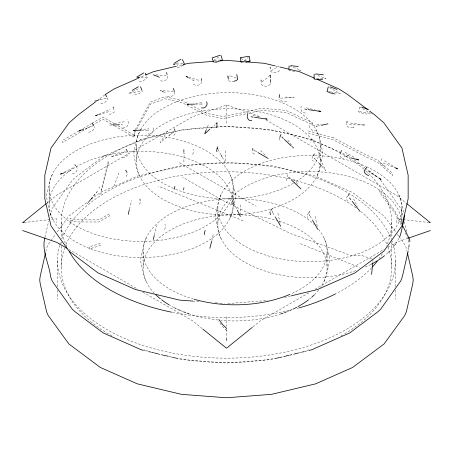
<?xml version="1.0" encoding="UTF-8"?>
<svg xmlns="http://www.w3.org/2000/svg" width="453" height="453" viewBox="0 0 453 453"><rect width="100%" height="100%" fill="white"/><g stroke="black" fill="none" stroke-linecap="round" stroke-linejoin="round"><path stroke-width="0.34" stroke-dasharray="2.27 1.7" d="M240.713 215.067L240.498 203.171M213.187 234.603L211.936 240.367M346.953 122.463L346.76 126.115L348.912 127.253L352.462 127.695M228.516 80.407L228.567 79.909M228.782 77.978L229.071 75.402L236.834 78.358M408.748 248.001L408.283 250.69M114.473 125.866L133.986 137.134L134.598 130.928M133.986 137.134L134.598 133.029L136.245 130.022M279.512 138.137L279.535 139.581L280.934 141.064M44.983 237.31L48.709 220.979M49.796 216.217L52.106 208.567L72.389 180.011L75.419 177.327L103.137 156.472L106.166 155.124M45.832 251.562L46.602 248.165L48.177 244.541L50.634 241.115M129.473 209.031L131.693 200.549M154.411 234.79L156.783 225.628M320.379 165.934L318.969 171.936L317.162 175.617M320.531 165.266L322.519 156.551L322.729 152.429L318.969 135.674L317.162 131.993M359.699 107.055L358.572 111.84L362.774 113.358L366.749 114.105M241.081 62.525L241.449 62.248M113.952 186.109L119.201 172.4M183.873 161.846L184.139 152.837M270.13 84.184L269.999 84.535C267.808 86.914 262.921 86.778 261.132 83.975L261.132 82.01M205.934 130.532L208.261 125.062M287.797 174.688L286.211 179.111L286.375 179.869L287.774 181.353M340.769 152.231C338.708 154.818 340.611 158.635 343.776 159.02M382.122 158.454L380.124 163.001L382.547 165.124L385.826 166.489M135.254 129.722L150.396 102.044L164.881 96.721L181.993 100.521L187.621 103.431M136.574 129.416L150.396 104.145L164.881 98.822L181.993 102.621L207.01 115.549L222.808 118.59L248.023 113.437M279.722 70.657C277.434 72.52 273.436 73.165 270.815 71.653L270.441 69.088M183.029 191.262L183.284 190.838M52.265 174.558L50.124 179.552L46.914 193.629L46.636 196.376L46.914 199.116L50.124 213.199L52.265 218.187M139.433 131.993L137.293 136.982L134.082 151.059L133.805 153.805L134.082 156.551L137.293 170.628L139.433 175.617M146.234 237.955L144.088 242.944L140.883 257.027L140.6 259.767L140.883 262.514L144.088 276.59L146.234 281.585M221.007 194.784L218.867 199.773L215.656 213.856L215.373 216.596L215.656 219.343L218.867 233.425L221.007 238.414M229.994 218.187L232.14 213.199L235.35 199.116L235.628 196.376L235.35 193.629L232.14 179.552L229.994 174.558M323.963 281.585L326.103 276.59L329.314 262.514L329.597 259.767L329.314 257.027L326.103 242.944L323.963 237.955M312.751 156.37C311.494 157.808 311.97 160 313.312 161.2M51.047 240.543L55.555 234.263M57.191 231.976L68.913 216.013L88.375 201.37M308.504 213.04L307.06 215.821L307.814 217.859M192.735 154.433L193.131 153.052L193.131 149.122M139.518 204.365L140.402 202.287L140.232 201.166M164.609 229.445L165.492 227.372L164.988 224.224M347.745 195.996C346.007 197.395 346.069 199.937 347.796 201.33M88.562 202.106L87.259 203.708L88.528 202.151M91.161 198.895L98.528 189.796M91.059 199.026L96.631 192.361M126.121 176.41L127.253 174.371L126.931 172.214M167.463 131.183L160.232 142.519L168.561 135.957M210.866 128.386L214.971 124.751M241.047 58.358L244.45 60.759L248.301 57.384M271.234 70.793L278.986 66.059M99.722 194.807L101.359 193.08L101.999 190.77L98.856 187.038M46.761 203.204L56.625 195.232L192.525 116.772L226.5 105L260.475 116.772M252.802 326.97L260.475 320.769L310.062 292.14M262.077 81.874L268.793 76.472M170.787 134.207L172.451 132.893M96.67 101.013L104.988 94.751M91.155 199.28L100.356 192.536L137.299 176.172L181.449 165.656L226.483 162.236L271.511 165.656L315.662 176.172L352.604 192.536L384.048 216.013L395.769 231.976M173.788 135.441L175.215 133.794L175.209 131.88M213.561 60.555L219.569 56.472M182.978 65.345L178.703 67.497L176.347 67.791M78.986 130.877L62.44 140.43L62.44 142.531L102.888 119.179L113.862 125.515M79.598 130.521L91.24 123.799M91.851 123.448L102.888 117.078L115.085 124.122M314.96 289.314L384.133 249.376M387.802 247.253L396.375 242.31L407.7 238.386M64.196 172.225L74.009 167.378M138.108 88.822L128.527 93.46L140.951 91.036M139.264 140.464L141.41 139.513L182.446 129.7L215.294 127.202M137.859 78.42L144.966 75.266M103.137 156.472L141.41 139.513M98.754 114.349L110.141 109.422M139.586 76.976L136.393 78.216L140.719 76.551M182.91 63.409L173.544 64.547L176.738 63.301M173.544 64.547L177.87 62.876M316.766 130.062C312.287 131.715 308.193 128.754 309.903 123.686M81.653 130.011L86.806 128.12M87.446 127.882L92.316 126.245M63.737 172.989L69.581 170.945M98.816 114.7L110.487 111.121M81.71 130.192L85.668 129.037M286.806 101.285C284.195 101.665 280.435 101.432 278.895 99.014M100.215 99.501L94.411 101.053L106.472 98.261M113.68 124.105L109.773 125.085L112.565 125M114.332 123.941L124.802 121.512M248.703 113.267L260.99 110.226L286.007 112.508L312.338 124.666L312.338 122.565L286.007 110.402L260.99 108.125L242.559 112.684L222.808 116.483L207.01 113.443L191.376 105.368M175.781 66.365L182.559 64.745M284.456 297.451L291.302 295.815M276.675 358.193L270.515 359.665L226.483 363.012L182.446 359.665L176.285 358.193M279.41 357.536L286.245 355.899M289.665 355.084L295.82 353.612M301.296 352.304L299.24 352.791A165.226 95.396 0 0 0 301.268 352.224M304.716 351.483L309.501 350.339M124.983 151.71L110.781 156.766L120.113 154.75M312.638 125.43L321.307 124.439M317.423 126.138L321.387 125.266M234.309 81.183L230.702 81.568L228.737 80.838M72.457 173.844C75.611 173.386 79.377 168.992 76.013 166.33M215.775 62.367L213.771 62.565M109.094 114.399L111.432 113.799L114.014 112.293L114.399 111.393L113.663 108.89M280.481 98.142L294.037 97.605L285.639 97.044M137.038 78.137L146.455 77.106M24.037 222.531L56.625 218.771L56.625 222.689M195.543 103.318L202.497 102.712M139.784 129.649L148.839 128.811M243.459 62.486L241.064 62.582M214.212 60.492L220.724 59.881M214.62 61.274L217.412 61.059M215.996 127.146L226.483 126.353L270.515 129.7L311.551 139.513L349.824 156.472L346.794 155.124M227.882 303.538L267.887 300.498M289.654 70.453L290.441 70.396M122.633 157.967C125.209 157.746 128.516 155.543 128.069 152.633M88.562 132.31C91.195 131.919 94.887 129.637 94.439 126.614M349.274 124.711L362.389 125.005M298.906 70.226L300.934 70.187L289.926 66.2M316.573 78.641L326.024 78.454L315.011 74.462M195.305 104.133L200.758 104.06M141.647 130.232L147.1 130.158M134.569 94.717C137.299 94.36 140.402 93.477 142.27 91.359L142.191 91.081M305.424 112.99C301.375 113.533 300.271 109.326 301.205 106.138M156.059 74.892L166.489 75.549M244.45 60.759L247.174 60.895M294.841 71.461L288.776 70.606M122.791 128.012C127.514 128.397 130.192 123.352 126.987 119.609M192.797 301.086L199.11 301.562M215.254 302.791L217.355 302.949M220.164 303.165L224.377 303.487M100.77 103.601C103.59 103.38 106.806 101.631 107.865 98.896L107.089 97.344M359.557 111.693L371.398 113.561L360.129 107.446M402.615 219.49L396.375 218.771L396.375 222.689M403.306 219.569L428.272 222.451M306.528 107.814L314.965 109.892M252.87 115.504L260.011 117.231M147.74 133.986C151.472 134.932 154.592 131.585 153.063 127.814M350.503 122.984L363.085 124.858M329.037 91.517L330.158 91.721M330.832 91.846L340.316 93.601L329.24 87.497M70.085 220.447L77.984 221.964L99.048 221.964L109.581 215.883L109.581 213.782L99.048 219.864L77.984 219.864L70.085 218.346L70.085 225.005M173.335 91.376L160.164 90.589L161.461 91.121M275.826 66.042L277.859 66.529M144.145 350.503L148.244 351.483M151.664 352.304L153.72 352.791M157.14 353.612L163.975 355.248M168.765 356.392L173.55 357.536M345.667 156.421L350.22 157.672M188.793 77.248L199.852 80.702M383.215 163.035L396.279 168.374M139.196 81.466C142.123 81.427 145.526 79.921 147.208 77.452L146.364 75.651M371.579 258.918L362.309 255.617L351.579 255.668L290.951 233.686L221.896 200.062L182.616 177.106M345.169 152.293L355.192 157.944M243.131 220.775L158.256 186.109M300.311 243.714L359.535 267.48M164.054 92.18L165.351 92.706M311.551 139.513L313.697 140.464M254.41 154.252L252.961 153.125L252.797 149.79M160.453 80.81C163.618 82.106 169.801 78.947 167.412 75.056M167.293 96.636C170.124 97.678 175.226 95.606 174.733 92.135M367.808 171.206L378.147 177.661M188.403 77.718L192.995 80.26M179.246 162.735L256.234 206.285M265.985 119.949L396.375 195.232L406.239 203.204M118.131 125.877L133.986 135.034M68.867 249.376L138.04 289.314M142.938 292.14L192.525 320.769L202.389 328.742M255.011 150.821L257.4 152.219M384.461 160.889L396.335 168.159M193.471 84.388C196.058 86.274 202.168 85.396 201.466 81.234M260.798 150.566L266.358 156.472M369.008 170.826L378.147 177.417M354.257 159.807L364.79 167.735M365.345 168.148L377.542 177.327M291.539 146.211L294.105 148.641L286.97 138.884M226.76 330.667L222.808 326.868L218.861 321.545M293.816 179.173L298.102 184.903M315.367 159.326L318.669 162.916M321.97 166.5L325.735 170.6L319.693 157.514M380.571 180.011L400.854 208.567L403.164 216.217M397.406 234.263L398.634 235.973M399.048 236.545L404.784 244.541L406.358 248.165L407.128 251.562M353.493 198.844L357.474 206.409M398.736 194.784L400.543 198.465L403.782 212.514M310.062 215.968L312.191 219.637M272.91 212.819L275.039 216.489M217.995 149.365L220.939 154.801M222.247 157.214L225.198 162.65L225.526 150.679M401.403 223.38L395.288 211.506L379.489 190.22L379.489 192.321L395.288 213.606L401.081 224.852M405.265 232.978L407.196 236.732M407.519 237.355L409.45 241.104M233.839 203.125L236.959 209.473M315.073 216.358L317.349 226.732M277.921 213.216L280.067 222.916M404.404 221.659L406.732 231.862M408.595 240.028L409.133 244.682M270.407 82.599L270.407 83.42M401.873 208.533L401.873 222.559M395.435 260.622L395.435 287.4M395.435 290.22L395.435 299.376M391.709 222.196L391.709 238.357M391.709 241.868L391.709 267.162M372.904 259.393L372.904 261.494M327.094 251.704L327.094 267.836M320.299 145.741L320.299 161.868M233.131 188.306L233.131 198.827M233.131 203.035L233.131 204.439M226.5 105L226.5 124.615M226.5 316.845L226.5 326.539M226.5 329.308L226.5 338.997M217.87 208.533L217.87 224.665M183.861 152.299L183.861 153.607M143.097 251.704L143.097 267.836M136.302 145.741L136.302 161.868M61.251 222.196L61.251 238.357M61.251 241.868L61.251 243.272M61.251 246.087L61.251 267.162M57.525 260.622L57.525 287.4M57.525 290.22L57.525 299.376M49.134 188.306L49.134 204.439M389.399 251.268A165.226 95.396 0 0 1 343.312 334.62M342.74 334.948A165.226 95.396 0 0 1 341.001 335.928M309.093 349.778A165.226 95.396 0 0 1 304.569 351.234M295.888 353.736A165.226 95.396 0 0 1 289.014 355.463M286.228 356.103A165.226 95.396 0 0 1 279.903 357.434M277.066 357.978A165.226 95.396 0 0 1 175.894 357.978M173.057 357.434A165.226 95.396 0 0 1 168.833 356.562M163.946 355.463A165.226 95.396 0 0 1 157.752 353.912M153.697 352.802A165.226 95.396 0 0 1 151.693 352.224M148.391 351.234A165.226 95.396 0 0 1 143.867 349.778M111.959 335.928A165.226 95.396 0 0 1 64.677 247.848M65.996 244.473A165.226 95.396 0 0 1 289.014 178.867M292.474 179.711A165.226 95.396 0 0 1 356.143 208.04M360.599 211.449A165.226 95.396 0 0 1 386.964 244.473M388.04 247.168A165.226 95.396 0 0 1 389.189 250.577M365.775 170.889A165.226 95.396 0 0 1 386.381 246.222M382.349 253.844A165.226 95.396 0 0 1 379.331 258.42M371.619 267.785A165.226 95.396 0 0 1 336.222 293.51M299.263 307.836A165.226 95.396 0 0 1 295.888 308.765M289.014 310.492A165.226 95.396 0 0 1 172.355 312.327M66.88 246.885A165.226 95.396 0 0 1 215.186 127.027M215.9 126.999A165.226 95.396 0 0 1 365.277 170.441M391.63 240.045A168.952 97.542 0 0 1 231.273 358.13A168.952 97.542 0 0 1 59.575 245.486M59.762 244.801A168.952 97.542 0 0 1 60.844 241.398M61.851 238.703A168.952 97.542 0 0 1 227.078 163.08A168.952 97.542 0 0 1 391.375 239.371M233.102 203.057A91.999 53.114 0 0 1 98.992 251.653A91.999 53.114 0 0 1 89.7 160.396A91.999 53.114 0 0 1 232.746 199.592M398.736 238.414A91.999 53.114 0 0 1 395.843 243.578M394.252 245.832A91.999 53.114 0 0 1 390.061 250.702M388.13 252.587A91.999 53.114 0 0 1 385.067 255.266M370.854 264.433A91.999 53.114 0 0 1 363.935 267.638M355.871 270.662A91.999 53.114 0 0 1 223.556 243.046A91.999 53.114 0 0 1 293.114 172.44A91.999 53.114 0 0 1 401.862 223.975M366.517 166.681A91.999 53.114 0 0 1 361.035 252.678A91.999 53.114 0 0 1 221.251 222.797A91.999 53.114 0 0 1 314.093 155.475M314.801 155.492A91.999 53.114 0 0 1 365.877 166.393M239.603 214.586A91.999 53.114 0 0 1 136.546 165.77A91.999 53.114 0 0 1 226.115 108.771A91.999 53.114 0 0 1 320.271 163.25M320.016 166.024A91.999 53.114 0 0 1 273.04 208.284M270.481 209.076A91.999 53.114 0 0 1 240.305 214.529M140.606 129.688A91.999 53.114 0 0 1 275.696 100.215A91.999 53.114 0 0 1 293.997 182.921M293.351 183.301A91.999 53.114 0 0 1 174.235 188.714M173.584 188.442A91.999 53.114 0 0 1 140.294 130.26M279.207 221.223A91.999 53.114 0 0 1 320.684 287.315M318.618 290.107A91.999 53.114 0 0 1 314.773 294.393M311.347 297.553A91.999 53.114 0 0 1 309.206 299.308M289.161 310.809A91.999 53.114 0 0 1 287.185 311.619M281.098 313.833A91.999 53.114 0 0 1 220.973 320.322M218.17 320.045A91.999 53.114 0 0 1 189.722 314.042M183.006 311.619A91.999 53.114 0 0 1 180.379 310.537M177.819 309.399A91.999 53.114 0 0 1 176.562 308.816M174.116 307.604A91.999 53.114 0 0 1 170.045 305.396M154.405 293.346A91.999 53.114 0 0 1 157.231 239.546A91.999 53.114 0 0 1 240.028 214.796M240.736 214.818A91.999 53.114 0 0 1 276.63 220.441M318.618 229.428A91.999 53.114 0 0 1 290.458 294.127M193.567 299.099A91.999 53.114 0 0 1 167.955 215.39A91.999 53.114 0 0 1 314.308 224.688M108.267 161.336L101.682 187.938L101.682 190.039L108.267 163.437L108.267 161.336M100.368 243.431L89.173 246.913L89.173 249.014L100.368 245.532L100.368 243.431M333.408 137.769L308.391 130.928L308.391 133.029L333.408 139.869L362.372 155.073L378.17 162.678L392.655 175.6L392.655 173.499L378.17 160.572L362.372 152.972L333.408 137.769M76.076 225.866A91.999 53.114 0 0 0 229.994 202.055A91.999 53.114 0 0 0 117.321 137.004A91.999 53.114 0 0 0 76.076 225.866"/><path stroke-width="0.68" d="M288.867 69.241L289.105 65.832M314.195 74.094L314.037 79.003L318.691 79.654L322.576 79.677M346.953 122.463L347.083 121.166M371.59 274.416L372.768 262.853M408.827 247.338L409.059 245.345M279.11 97.74L279.648 94.558M270.096 211.727L269.909 212.672L270.662 214.716M174.258 189.32L174.909 186.319M183.544 189.637L183.935 187.842M44.83 237.989C41.438 251.013 49.218 263.765 50.572 276.545L52.106 280.792L54.615 284.575L72.389 309.348L75.419 312.032L103.137 332.893L141.41 349.852L143.459 350.339M45.521 252.916L40.26 275.99L39.711 279.999L40.26 284.008L46.602 311.834L48.177 315.458L68.913 343.986L100.356 367.468L137.299 383.833L181.449 394.342L226.483 397.768L271.511 394.342L315.662 383.833L352.604 367.468L384.048 343.986L404.784 315.458L406.358 311.834L412.7 284.008L413.249 279.999L412.7 275.99L407.44 252.916M128.244 214.433L129.32 209.705M153.329 239.518L154.258 235.464M408.13 251.375L402.389 276.545L400.854 280.792L380.571 309.348L377.542 312.032L349.824 332.893L311.551 349.852L309.501 350.339M217.389 146.761L216.687 150.736M209.818 248.278L211.755 241.03M328.306 86.755L327.015 91.512L331.018 93.142L335.061 94.003M205.934 130.532L204.705 133.833L209.835 129.292M205.203 230.498L204.462 232.44L204.292 234.643M279.756 137.514L280.956 134.399M341.024 151.653L341.539 150.498M399.467 237.23L400.543 234.728L404.087 219.343L404.297 215.226M249.263 56.534L250.084 61.127L245.877 62.146M233.606 199.229L231.857 202.327L232.236 204.513M313.08 155.872L314.399 153.89M366.59 167.248L364.144 170.945C364.206 173.295 366.766 174.75 368.646 175.668M270.956 210.413L272.53 208.329M308.895 212.519L309.682 211.477M348.125 195.509L349.252 194.048M88.998 201.568L90.73 199.428M216.002 123.845L216.443 123.454M182.978 65.345L184.36 63.777L182.389 59.581M46.212 203.646L22.65 222.689L24.037 222.531M252.253 327.411L226.5 348.232L202.938 329.184M269.325 76.042L270.396 75.181L270.401 77.876M216.075 127.667L216.976 126.364L216.976 122.44M169.116 135.515L170.232 134.643M173.006 132.457L173.51 132.055M96.115 101.432L78.363 114.785L69.15 122.769L51.002 148.063L44.813 175.209L44.813 198.759L51.002 225.905L69.15 251.2L98.018 272.927L135.645 289.592L179.462 300.073L192.797 301.086M105.543 94.337L113.946 89.009L137.214 78.703M136.761 77.106L143.794 72.882M173.912 63.431L180.945 59.213M132.191 90.328L138.375 86.761M61.727 173.493L60.492 174.128L63.737 172.989M145.611 74.983L153.414 71.716L175.781 66.365M98.125 114.62L95.594 115.713L96.88 115.311M80.362 130.487L79.077 130.962L81.053 130.385M70.226 170.719L70.611 170.583M408.368 238.153L430.35 230.537M220.169 55.232L212.168 57.888L213.318 61.806M234.309 81.183L236.421 80.436L237.632 79.507L236.8 74.434M86.33 128.845L86.614 128.76M183.912 64.422L188.658 63.29L213.918 61.325M291.302 295.815L317.315 289.592L354.942 272.927L383.81 251.2L401.958 225.905L408.147 198.759L408.147 175.209L401.958 148.063L383.81 122.769L374.597 114.785L369.603 111.03M277.355 358.029L279.41 357.536M286.245 355.899L288.986 355.248M295.82 353.612L298.561 352.955M301.975 352.14L304.031 351.647M215.775 62.367L222.412 60.034L221.07 55.459M321.387 125.266L327.983 123.805M120.775 154.609L121.172 154.524M240.379 57.678L248.997 56.285M353.046 127.695L353.561 127.627M188.527 104.094L187.123 104.247L194.62 104.145M134.875 130.192L133.471 130.351L140.968 130.243M316.239 126.336L316.766 126.285M220.203 60.849L226.483 60.368L264.303 63.29L275.147 65.883M113.261 124.983L119.547 124.79M121.636 124.728L122.106 124.717M201.438 104.048L202.004 104.043M147.786 130.147L148.352 130.141M251.772 120.674C247.723 121.223 246.613 117.01 247.548 113.828M249.212 60.991L249.977 61.093M428.963 222.531L430.35 222.689L406.788 203.646M290.769 65.623L298.357 66.557M315.86 73.89L323.442 74.819M201.392 107.888C205.124 108.833 208.25 105.487 206.715 101.715M306.823 109.416L304.801 109.054M308.221 109.62L320.798 111.449L318.85 110.934M253.17 117.101L251.143 116.744M254.563 117.304L267.14 119.139L265.843 118.794M363.085 124.858L364.484 125.062M279.892 67.016L299.546 71.716L314.456 78.131M148.929 351.647L150.985 352.14M154.399 352.955L157.14 353.612M163.975 355.248L168.08 356.228M173.55 357.536L175.605 358.029M350.871 157.854L358.674 159.994L356.93 158.969M187.451 76.846L186.104 76.449L187.825 77.401M361.602 107.163L368.566 109.501M22.65 230.537L56.625 242.31L67.033 248.318M330.333 86.925L337.032 89.451M153.318 74.768L159.388 77.242M162.106 91.387L163.408 91.914M396.279 168.374L397.519 168.89L396.335 168.159M344.467 156.002L345.016 156.245M317.689 79.564L339.014 89.009L347.417 94.337L367.389 109.36M193.573 80.577L193.867 80.742M258 152.57L268.165 158.505M379.863 178.748L381.001 179.479L378.719 177.831M240.475 57.956L240.956 61.902M253.929 150.096L254.41 150.475M283.346 138.437L281.908 136.976M284.371 139.411L291.03 145.73M290.186 178.725L288.754 177.27M291.211 179.699L300.945 188.935M226.76 328.567L222.808 324.767L218.861 319.444M319.139 163.425L321.494 165.991M350.826 199.62L349.625 197.961M352.117 201.274L359.858 211.206M74.83 164.75L75.617 165.804M314.529 158.278L314.897 158.816M92.044 123.091L93.754 125.606M125.64 170.124L126.931 172.214M105.475 94.575L106.766 96.789M126.081 149.23L127.406 151.5M312.547 220.249L317.876 229.416M275.396 217.1L280.724 226.274M221.268 155.402L221.925 156.613M402.366 225.254L409.772 239.631L409.772 241.732M237.27 210.107L240.39 216.455M216.715 151.206L216.942 151.676M145.237 73.256L146.081 75.051M309.461 214.756L309.705 215.356M272.31 211.608L272.553 212.208M173.289 88.38L174.496 91.506M166.449 72.554L167.168 74.434M140.543 86.699L141.959 90.458M217.468 148.176L217.666 148.76M233.335 201.868L233.522 202.491M113.108 107.016L113.477 108.267M174.456 128.85L174.903 130.668M227.763 75.951L228.301 79.133M139.903 199.144L140.119 200.492M270.164 67.163L270.35 68.443M270.407 79.496L270.407 82.112M261.132 80.051L261.132 81.359M252.797 148.482L252.797 149.79M226.5 338.997L226.5 340.384M201.466 78.618L201.466 80.583M183.861 149.683L183.861 151.642M377.241 261.234A165.226 95.396 0 0 1 372.609 266.715M335.611 293.821A165.226 95.396 0 0 1 299.263 307.836M171.647 312.185A165.226 95.396 0 0 1 69.258 251.534M395.458 244.144A91.999 53.114 0 0 1 394.665 245.271M389.546 251.222A91.999 53.114 0 0 1 388.612 252.134M384.529 255.707A91.999 53.114 0 0 1 371.449 264.127M314.308 294.852A91.999 53.114 0 0 1 311.862 297.111M308.652 299.739A91.999 53.114 0 0 1 297.859 306.67M296.675 307.298A91.999 53.114 0 0 1 293.006 309.11M291.743 309.688A91.999 53.114 0 0 1 289.812 310.537M286.523 311.879A91.999 53.114 0 0 1 284.507 312.638M283.148 313.131A91.999 53.114 0 0 1 281.098 313.833M189.099 313.833A91.999 53.114 0 0 1 187.044 313.131M185.685 312.638A91.999 53.114 0 0 1 183.675 311.879M180.379 310.537A91.999 53.114 0 0 1 178.454 309.688M175.945 308.516A91.999 53.114 0 0 1 174.722 307.91M169.399 305.016A91.999 53.114 0 0 1 161.545 299.739M160.441 298.872A91.999 53.114 0 0 1 155.883 294.852M289.812 294.405A91.999 53.114 0 0 1 194.218 299.286"/></g></svg>
